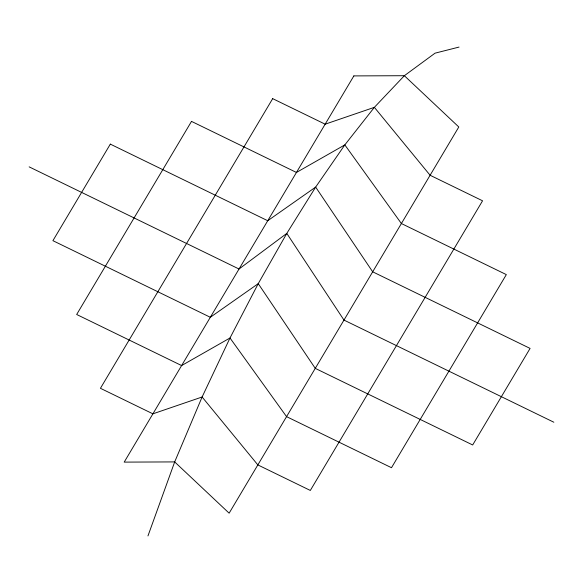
<?xml version="1.0" encoding="UTF-8"?>
<svg xmlns="http://www.w3.org/2000/svg" width="583" height="583" viewBox="0 0 583 583"><rect width="100%" height="100%" fill="white"/><g stroke="black" fill="none" stroke-linecap="round" stroke-linejoin="round"><path stroke-width="0.87" d="M147.958 535.923L174.681 461.911L202.112 396.994L229.994 337.994L258.24 283.651L286.792 233.404L315.658 187.099L344.83 144.89L374.366 107.338L404.354 75.71L435.042 53.17L459.04 47.077M29.15 166.862L239.03 269.011L286.792 233.404L343.97 320.082L553.85 422.23M110.325 144.125L52.915 240.677L210.325 317.283L258.24 283.651L315.265 368.361L472.675 444.967L530.085 348.415L372.675 271.809L315.658 187.099L267.735 220.731L110.325 144.125M191.508 121.388L76.672 314.485L181.612 365.563L229.994 337.994L286.552 416.634L391.492 467.712L506.328 274.608L401.388 223.529L344.83 144.89L296.448 172.459L191.508 121.388M272.684 98.644L100.436 388.3L152.906 413.835L202.112 396.994L257.846 464.913L310.316 490.449L482.564 200.792L430.094 175.257L374.366 107.338L325.154 124.186L272.684 98.644M353.866 75.907L124.194 462.115L174.681 461.911L229.134 513.186L458.806 126.985L404.354 75.71L353.866 75.907"/></g></svg>
